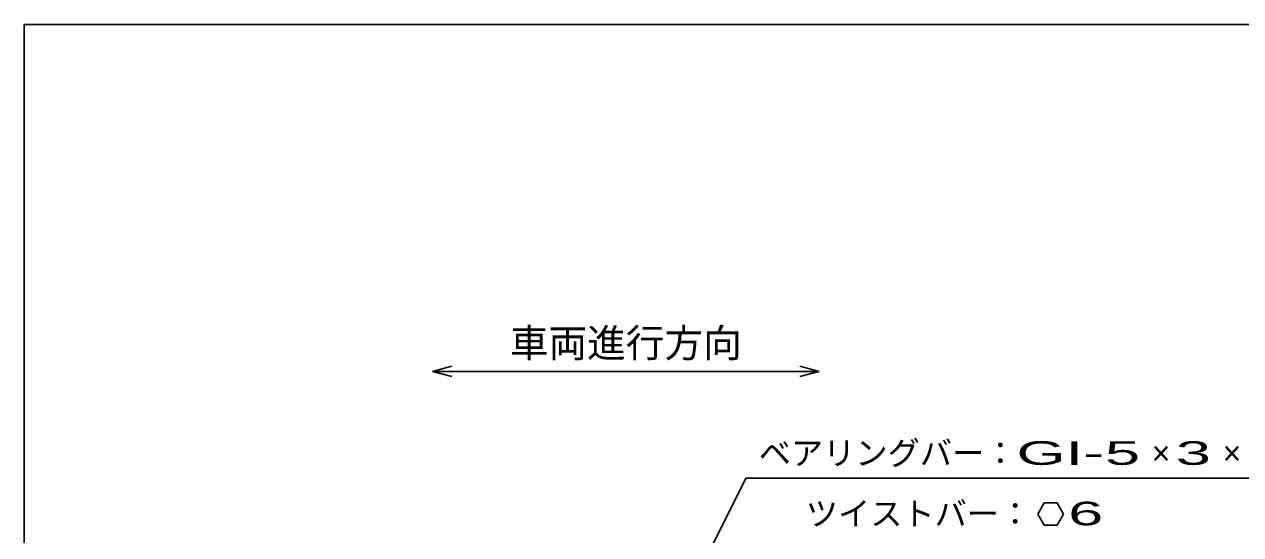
# Model space of a CAD drawing. Units: millimetres, scale not verified. Extents: x -1820 to 1731, y -1282 to 1054.
# Drawn here: x -1729 to -785, y 658 to 1054 of the extents above; entities that cross this region are included whole.
import ezdxf
from ezdxf.enums import TextEntityAlignment as Align

# ---------------------------------------------------------------- set-up
doc = ezdxf.new("R2010")
doc.units = ezdxf.units.MM
doc.header["$LTSCALE"] = 10
doc.layers.add('0_2', color=150, linetype='Continuous', lineweight=25)
doc.layers.add('22', color=4, linetype='Continuous', lineweight=25)
doc.styles.add('ベクトル', font='')
doc.styles.get('ベクトル').set_extended_font_data('ベクトル')

msp = doc.modelspace()

# ---------------------------------------------------------------- linework, layer by layer
at = {"layer": '0_2'}
for p, q in [((-1729, -1146.5), (-1729, 1053.5)), ((-1729, 1053.5), (1731, 1053.5))]:
    msp.add_line(p, q, dxfattribs=at)
at = {"layer": '0_2', "color": 4}
for p, q in [((-1412.33, 784.33), (-1397.33, 788.33)), ((-1397.33, 780.33), (-1412.33, 784.33)), ((-1412.33, 784.33), (-1112.33, 784.33)), ((-1112.33, 784.33), (-1127.33, 788.33)), ((-1127.33, 780.33), (-1112.33, 784.33))]:
    msp.add_line(p, q, dxfattribs=at)
at = {"layer": '22'}
for p, q in [((-1354, 332), (-1169.25, 701.5)), ((-1169.25, 701.5), (-709.25, 701.5)), ((-937.75, 682.27), (-942.75, 673.6)), ((-927.75, 682.26), (-937.75, 682.27)), ((-922.75, 673.5), (-927.75, 682.26)), ((-942.75, 673.6), (-937.75, 664.94)), ((-927.75, 664.94), (-922.75, 673.6)), ((-937.75, 664.94), (-927.75, 664.94))]:
    msp.add_line(p, q, dxfattribs=at)

# ---------------------------------------------------------------- texts
at = {"layer": '0_2', "color": 2, "style": 'ベクトル'}
msp.add_text('車両進行方向', height=21.99, dxfattribs=at).set_placement((-1352.33, 806.33), align=Align.MIDDLE_LEFT)
at = {"layer": '22', "color": 2, "style": 'ベクトル'}
for s, p in [('ベアリングバー：', (-1159.25, 721)), ('×', (-854.25, 721)), ('×', (-799.25, 721)), ('ツイストバー：', (-1122.75, 674))]:
    msp.add_text(s, height=18.33, dxfattribs=at).set_placement(p, align=Align.MIDDLE_LEFT)
at = {"layer": '22', "color": 2, "style": 'ベクトル', "width": 2}
for s, p in [('GI-', (-959.25, 721)), (' 5 ', (-904.25, 721)), (' 3 ', (-849.25, 721)), (' 6 ', (-932.75, 674.1))]:
    msp.add_text(s, height=18.33, dxfattribs=at).set_placement(p, align=Align.MIDDLE_LEFT)

doc.saveas('drawing.dxf')
